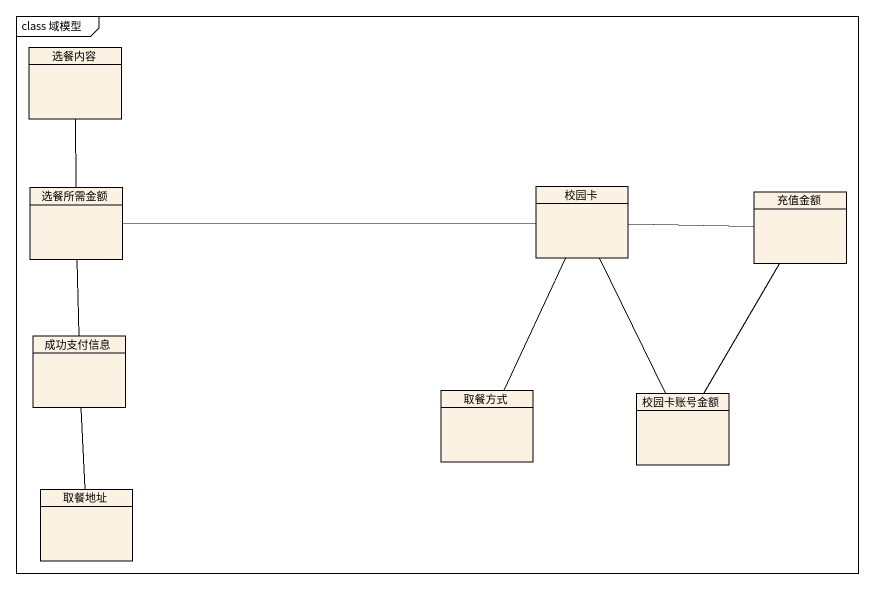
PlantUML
@startuml
mainframe class 域模型
hide circle
hide empty members
class 选餐内容 #FCF2E3
class 选餐所需金额 #FCF2E3
class 校园卡 #FCF2E3
class 充值金额 #FCF2E3
class 成功支付信息 #FCF2E3
class 取餐方式 #FCF2E3
class 校园卡账号金额 #FCF2E3
class 取餐地址 #FCF2E3
选餐内容 -- 选餐所需金额
选餐所需金额 -right- 校园卡
选餐所需金额 -- 成功支付信息
校园卡 -right- 充值金额
校园卡 -- 取餐方式
校园卡 -- 校园卡账号金额
充值金额 -- 校园卡账号金额
成功支付信息 -- 取餐地址
@enduml
